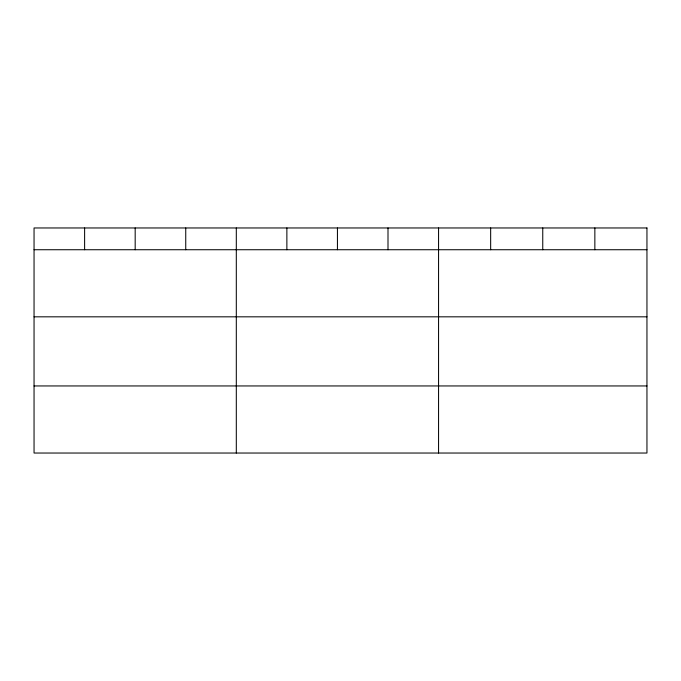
<?xml version="1.0" encoding="UTF-8"?>
<svg xmlns="http://www.w3.org/2000/svg" width="681" height="681" viewBox="0 0 681 681"><rect width="100%" height="100%" fill="white"/><g stroke="black" fill="none" stroke-linecap="round" stroke-linejoin="round"><path stroke-width="1.02" d="M34.05 249.731L646.95 249.731M34.05 316.827L646.95 316.827M34.05 385.948L646.95 385.948M594.853 227.965L594.853 249.731M542.757 227.965L542.757 249.731M490.66 227.965L490.66 249.731M438.564 227.965L438.564 453.035M388 227.965L388 249.731M337.435 227.965L337.435 249.731M286.871 227.965L286.871 249.731M236.307 227.965L236.307 453.035M185.743 227.965L185.743 249.731M135.179 227.965L135.179 249.731M84.614 227.965L84.614 249.731M646.95 227.965L34.05 227.965L34.05 453.035L646.95 453.035L646.95 227.965"/></g></svg>
